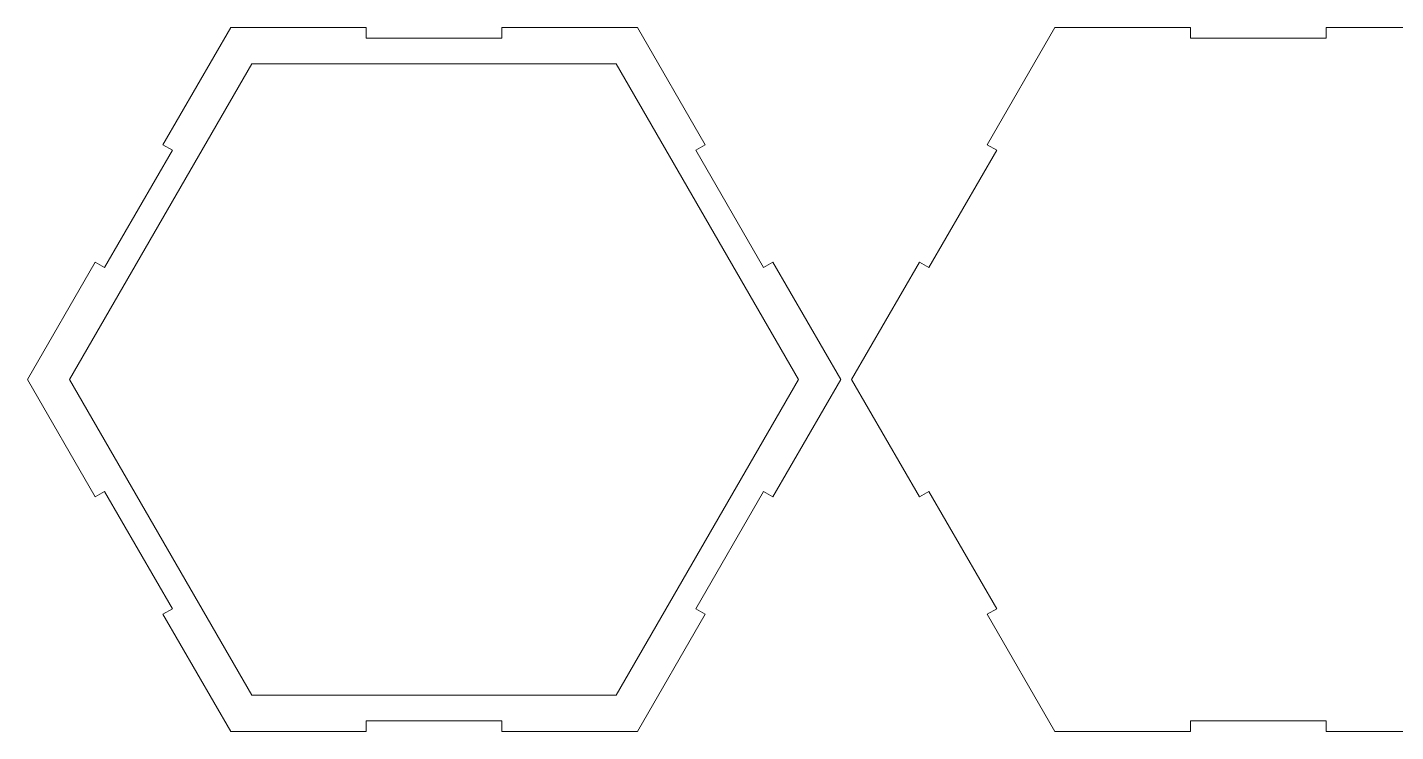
# Model space of a CAD drawing. Header units: centimetres. Extents: x -198 to 198, y -41 to 41.
# Drawn here: x 114.47 to 151.96, y 20.66 to 39.96 of the extents above; entities that cross this region are included whole.
import ezdxf

# ---------------------------------------------------------------- set-up
doc = ezdxf.new("R2010")
doc.units = ezdxf.units.CM
doc.header["$MEASUREMENT"] = 0
doc.layers.add('Camada 1', color=7, linetype='Continuous')

msp = doc.modelspace()

# ---------------------------------------------------------------- linework, layer by layer
at = {"layer": 'Camada 1', "color": 250, "lineweight": 9}
for points, knots in [([(116.32388, 33.52557), (116.32388, 33.52557), (114.46674, 30.3089), (114.46674, 30.3089), (114.46674, 30.3089), (114.46674, 30.3089), (116.32388, 27.09223), (116.32388, 27.09223), (116.32388, 27.09223), (116.32388, 27.09223), (116.58369, 27.24223), (116.58369, 27.24223), (116.58369, 27.24223), (116.58369, 27.24223), (118.44083, 24.02557), (118.44083, 24.02557), (118.44083, 24.02557), (118.44083, 24.02557), (118.18103, 23.87557), (118.18103, 23.87557), (118.18103, 23.87557), (118.18103, 23.87557), (120.03817, 20.6589), (120.03817, 20.6589), (120.03817, 20.6589), (120.03817, 20.6589), (123.75246, 20.6589), (123.75246, 20.6589), (123.75246, 20.6589), (123.75246, 20.6589), (123.75246, 20.9589), (123.75246, 20.9589), (123.75246, 20.9589), (123.75246, 20.9589), (127.46674, 20.9589), (127.46674, 20.9589), (127.46674, 20.9589), (127.46674, 20.9589), (127.46674, 20.6589), (127.46674, 20.6589), (127.46674, 20.6589), (127.46674, 20.6589), (131.18103, 20.6589), (131.18103, 20.6589), (131.18103, 20.6589), (131.18103, 20.6589), (133.03817, 23.87557), (133.03817, 23.87557), (133.03817, 23.87557), (133.03817, 23.87557), (132.77837, 24.02557), (132.77837, 24.02557), (132.77837, 24.02557), (132.77837, 24.02557), (134.63551, 27.24223), (134.63551, 27.24223), (134.63551, 27.24223), (134.63551, 27.24223), (134.89532, 27.09223), (134.89532, 27.09223), (134.89532, 27.09223), (134.89532, 27.09223), (136.75246, 30.3089), (136.75246, 30.3089), (136.75246, 30.3089), (136.75246, 30.3089), (134.89532, 33.52557), (134.89532, 33.52557), (134.89532, 33.52557), (134.89532, 33.52557), (134.63551, 33.37557), (134.63551, 33.37557), (134.63551, 33.37557), (134.63551, 33.37557), (132.77837, 36.59223), (132.77837, 36.59223), (132.77837, 36.59223), (132.77837, 36.59223), (133.03817, 36.74223), (133.03817, 36.74223), (133.03817, 36.74223), (133.03817, 36.74223), (131.18103, 39.9589), (131.18103, 39.9589), (131.18103, 39.9589), (131.18103, 39.9589), (127.46674, 39.9589), (127.46674, 39.9589), (127.46674, 39.9589), (127.46674, 39.9589), (127.46674, 39.6589), (127.46674, 39.6589), (127.46674, 39.6589), (127.46674, 39.6589), (123.75246, 39.6589), (123.75246, 39.6589), (123.75246, 39.6589), (123.75246, 39.6589), (123.75246, 39.9589), (123.75246, 39.9589), (123.75246, 39.9589), (123.75246, 39.9589), (120.03817, 39.9589), (120.03817, 39.9589), (120.03817, 39.9589), (120.03817, 39.9589), (118.18103, 36.74223), (118.18103, 36.74223), (118.18103, 36.74223), (118.18103, 36.74223), (118.44083, 36.59223), (118.44083, 36.59223), (118.44083, 36.59223), (118.44083, 36.59223), (116.58369, 33.37557), (116.58369, 33.37557), (116.58369, 33.37557), (116.58369, 33.37557), (116.32388, 33.52557), (116.32388, 33.52557)], [0, 0, 0, 0, 0.03225806, 0.03225806, 0.03225806, 0.03225806, 0.06451613, 0.06451613, 0.06451613, 0.06451613, 0.09677419, 0.09677419, 0.09677419, 0.09677419, 0.12903226, 0.12903226, 0.12903226, 0.12903226, 0.16129032, 0.16129032, 0.16129032, 0.16129032, 0.19354839, 0.19354839, 0.19354839, 0.19354839, 0.22580645, 0.22580645, 0.22580645, 0.22580645, 0.25806452, 0.25806452, 0.25806452, 0.25806452, 0.29032258, 0.29032258, 0.29032258, 0.29032258, 0.32258065, 0.32258065, 0.32258065, 0.32258065, 0.35483871, 0.35483871, 0.35483871, 0.35483871, 0.38709677, 0.38709677, 0.38709677, 0.38709677, 0.41935484, 0.41935484, 0.41935484, 0.41935484, 0.4516129, 0.4516129, 0.4516129, 0.4516129, 0.48387097, 0.48387097, 0.48387097, 0.48387097, 0.51612903, 0.51612903, 0.51612903, 0.51612903, 0.5483871, 0.5483871, 0.5483871, 0.5483871, 0.58064516, 0.58064516, 0.58064516, 0.58064516, 0.61290323, 0.61290323, 0.61290323, 0.61290323, 0.64516129, 0.64516129, 0.64516129, 0.64516129, 0.67741935, 0.67741935, 0.67741935, 0.67741935, 0.70967742, 0.70967742, 0.70967742, 0.70967742, 0.74193548, 0.74193548, 0.74193548, 0.74193548, 0.77419355, 0.77419355, 0.77419355, 0.77419355, 0.80645161, 0.80645161, 0.80645161, 0.80645161, 0.83870968, 0.83870968, 0.83870968, 0.83870968, 0.87096774, 0.87096774, 0.87096774, 0.87096774, 0.90322581, 0.90322581, 0.90322581, 0.90322581, 0.93548387, 0.93548387, 0.93548387, 0.93548387, 1, 1, 1, 1]), ([(146.33818, 39.9589), (146.33818, 39.9589), (142.62389, 39.9589), (142.62389, 39.9589), (142.62389, 39.9589), (142.62389, 39.9589), (140.76675, 36.74223), (140.76675, 36.74223), (140.76675, 36.74223), (140.76675, 36.74223), (141.02655, 36.59223), (141.02655, 36.59223), (141.02655, 36.59223), (141.02655, 36.59223), (139.16941, 33.37557), (139.16941, 33.37557), (139.16941, 33.37557), (139.16941, 33.37557), (138.9096, 33.52557), (138.9096, 33.52557), (138.9096, 33.52557), (138.9096, 33.52557), (137.05246, 30.3089), (137.05246, 30.3089), (137.05246, 30.3089), (137.05246, 30.3089), (138.9096, 27.09223), (138.9096, 27.09223), (138.9096, 27.09223), (138.9096, 27.09223), (139.16941, 27.24223), (139.16941, 27.24223), (139.16941, 27.24223), (139.16941, 27.24223), (141.02655, 24.02557), (141.02655, 24.02557), (141.02655, 24.02557), (141.02655, 24.02557), (140.76675, 23.87557), (140.76675, 23.87557), (140.76675, 23.87557), (140.76675, 23.87557), (142.62389, 20.6589), (142.62389, 20.6589), (142.62389, 20.6589), (142.62389, 20.6589), (146.33818, 20.6589), (146.33818, 20.6589), (146.33818, 20.6589), (146.33818, 20.6589), (146.33818, 20.9589), (146.33818, 20.9589), (146.33818, 20.9589), (146.33818, 20.9589), (150.05246, 20.9589), (150.05246, 20.9589), (150.05246, 20.9589), (150.05246, 20.9589), (150.05246, 20.6589), (150.05246, 20.6589), (150.05246, 20.6589), (150.05246, 20.6589), (153.76675, 20.6589), (153.76675, 20.6589), (153.76675, 20.6589), (153.76675, 20.6589), (155.62389, 23.87557), (155.62389, 23.87557), (155.62389, 23.87557), (155.62389, 23.87557), (155.36409, 24.02557), (155.36409, 24.02557), (155.36409, 24.02557), (155.36409, 24.02557), (157.22123, 27.24223), (157.22123, 27.24223), (157.22123, 27.24223), (157.22123, 27.24223), (157.48104, 27.09223), (157.48104, 27.09223), (157.48104, 27.09223), (157.48104, 27.09223), (159.33818, 30.3089), (159.33818, 30.3089), (159.33818, 30.3089), (159.33818, 30.3089), (157.48104, 33.52557), (157.48104, 33.52557), (157.48104, 33.52557), (157.48104, 33.52557), (157.22123, 33.37557), (157.22123, 33.37557), (157.22123, 33.37557), (157.22123, 33.37557), (155.36409, 36.59223), (155.36409, 36.59223), (155.36409, 36.59223), (155.36409, 36.59223), (155.62389, 36.74223), (155.62389, 36.74223), (155.62389, 36.74223), (155.62389, 36.74223), (153.76675, 39.9589), (153.76675, 39.9589), (153.76675, 39.9589), (153.76675, 39.9589), (150.05246, 39.9589), (150.05246, 39.9589), (150.05246, 39.9589), (150.05246, 39.9589), (150.05246, 39.6589), (150.05246, 39.6589), (150.05246, 39.6589), (150.05246, 39.6589), (146.33818, 39.6589), (146.33818, 39.6589), (146.33818, 39.6589), (146.33818, 39.6589), (146.33818, 39.9589), (146.33818, 39.9589)], [0, 0, 0, 0, 0.03225806, 0.03225806, 0.03225806, 0.03225806, 0.06451613, 0.06451613, 0.06451613, 0.06451613, 0.09677419, 0.09677419, 0.09677419, 0.09677419, 0.12903226, 0.12903226, 0.12903226, 0.12903226, 0.16129032, 0.16129032, 0.16129032, 0.16129032, 0.19354839, 0.19354839, 0.19354839, 0.19354839, 0.22580645, 0.22580645, 0.22580645, 0.22580645, 0.25806452, 0.25806452, 0.25806452, 0.25806452, 0.29032258, 0.29032258, 0.29032258, 0.29032258, 0.32258065, 0.32258065, 0.32258065, 0.32258065, 0.35483871, 0.35483871, 0.35483871, 0.35483871, 0.38709677, 0.38709677, 0.38709677, 0.38709677, 0.41935484, 0.41935484, 0.41935484, 0.41935484, 0.4516129, 0.4516129, 0.4516129, 0.4516129, 0.48387097, 0.48387097, 0.48387097, 0.48387097, 0.51612903, 0.51612903, 0.51612903, 0.51612903, 0.5483871, 0.5483871, 0.5483871, 0.5483871, 0.58064516, 0.58064516, 0.58064516, 0.58064516, 0.61290323, 0.61290323, 0.61290323, 0.61290323, 0.64516129, 0.64516129, 0.64516129, 0.64516129, 0.67741935, 0.67741935, 0.67741935, 0.67741935, 0.70967742, 0.70967742, 0.70967742, 0.70967742, 0.74193548, 0.74193548, 0.74193548, 0.74193548, 0.77419355, 0.77419355, 0.77419355, 0.77419355, 0.80645161, 0.80645161, 0.80645161, 0.80645161, 0.83870968, 0.83870968, 0.83870968, 0.83870968, 0.87096774, 0.87096774, 0.87096774, 0.87096774, 0.90322581, 0.90322581, 0.90322581, 0.90322581, 0.93548387, 0.93548387, 0.93548387, 0.93548387, 1, 1, 1, 1]), ([(115.62144, 30.3089), (115.62144, 30.3089), (120.61552, 38.9589), (120.61552, 38.9589), (120.61552, 38.9589), (120.61552, 38.9589), (130.60368, 38.9589), (130.60368, 38.9589), (130.60368, 38.9589), (130.60368, 38.9589), (135.59776, 30.3089), (135.59776, 30.3089), (135.59776, 30.3089), (135.59776, 30.3089), (130.60368, 21.6589), (130.60368, 21.6589), (130.60368, 21.6589), (130.60368, 21.6589), (120.61552, 21.6589), (120.61552, 21.6589), (120.61552, 21.6589), (120.61552, 21.6589), (115.62144, 30.3089), (115.62144, 30.3089)], [0, 0, 0, 0, 0.14285714, 0.14285714, 0.14285714, 0.14285714, 0.28571429, 0.28571429, 0.28571429, 0.28571429, 0.42857143, 0.42857143, 0.42857143, 0.42857143, 0.57142857, 0.57142857, 0.57142857, 0.57142857, 0.71428571, 0.71428571, 0.71428571, 0.71428571, 1, 1, 1, 1])]:
    msp.add_open_spline(points, degree=3, knots=knots, dxfattribs=at)

doc.saveas('drawing.dxf')
